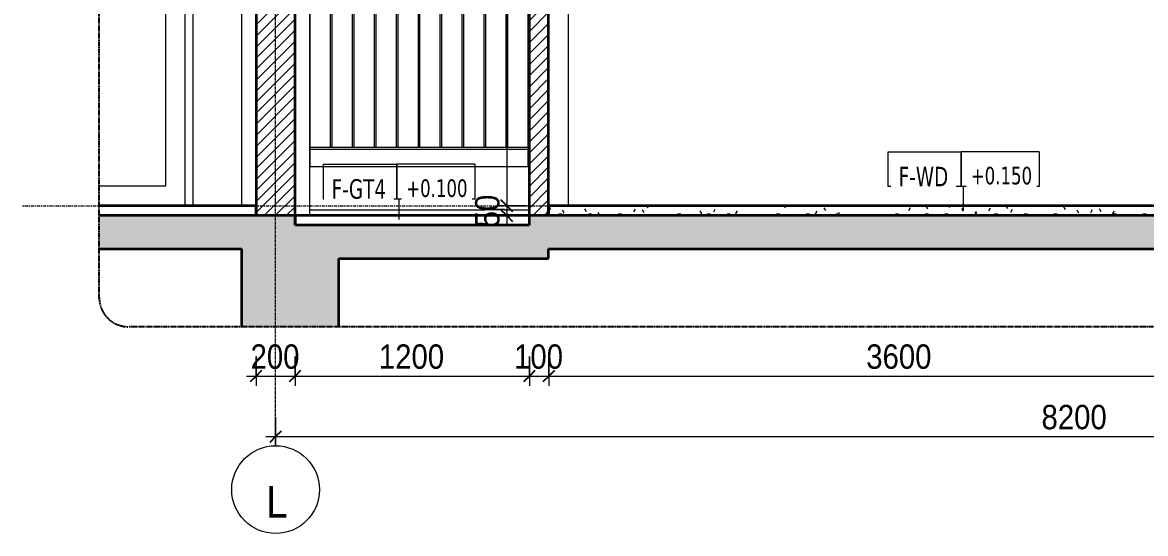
# Model space of a CAD drawing. Header units: millimetres. Extents: x 42054 to 236235, y 253 to 78637.
# Drawn here: x 121529 to 127290, y 520 to 3139 of the extents above; entities that cross this region are included whole.
import ezdxf

# ---------------------------------------------------------------- set-up
doc = ezdxf.new("R2010")
doc.units = ezdxf.units.MM
for name, pattern in [('Centre', [31.75, 6.35, -4.7625, 15.875, -4.7625]), ('Grid Line', [22.225, 12.7, -3.175, 3.175, -3.175]), ('Hidden', [7.14375, 4.7625, -2.38125])]:
    doc.linetypes.add(name, pattern=pattern)
for name, color, linetype, lineweight in [('0-5', 130, 'Continuous', 5), ('A-ANNO-DIMS', 211, 'Continuous', 9), ('A-ANNO-DIMS-50', 211, 'Continuous', 9), ('A-DETL-GENF', 92, 'Continuous', 18), ('A-DETL-GENF-4', 92, 'Hidden', 25), ('A-DETL-GENF-5', 9, 'Continuous', 18), ('A-DETL-MEDM', 33, 'Continuous', 35), ('A-DOOR', 31, 'Continuous', 18), ('A-DOOR-FRAM-1', 31, 'Continuous', 18), ('A-FLOR-FNSH-1', 250, 'Continuous', 35), ('A-FLOR-HRAL', 11, 'Continuous', 18), ('A-FLOR-HRAL-1', 7, 'Continuous', 18), ('A-FLOR-IDEN', 11, 'Continuous', 9), ('A-FLOR-LEVL-2', 51, 'Centre', 9), ('A-FLOR-PATT-1', 253, 'Continuous', 18), ('A-FLOR-PATT-3', 67, 'Continuous', 18), ('A-WALL', 113, 'Continuous', 18), ('A-WALL-2', 250, 'Continuous', 35), ('A-WALL-3', 7, 'Continuous', 18), ('A-WALL-PATT-1', 9, 'Continuous', 18), ('A-WALL-PATT-2', 111, 'Continuous', 18), ('M-EQPM', 50, 'Continuous', 18), ('M-EQPM-1', 7, 'Continuous', 18), ('S-COLS-8', 7, 'Continuous', 18), ('S-GRID-1', 1, 'Grid Line', 9), ('S-GRID-IDEN', 1, 'Continuous', 9)]:
    doc.layers.add(name, color=color, linetype=linetype, lineweight=lineweight)
doc.styles.add('Tahoma', font='tahoma.ttf', dxfattribs={"width": 0.8, "height": 100})
doc.styles.add('Tahoma_1', font='tahoma.ttf', dxfattribs={"width": 0.8, "height": 90})
doc.styles.add('Tahoma_B', font='tahomabd.ttf', dxfattribs={"height": 162.5})
doc.styles.add('UTM Avo', font='', dxfattribs={"width": 0.9, "height": 125})
doc.styles.get('UTM Avo').set_extended_font_data('UTM Avo')
doc.dimstyles.new('1_Dim_chi_tiet_2_5', dxfattribs={"dimscale": 304.8, "dimtxt": 124.912619, "dimasz": 0.19685, "dimexe": 0.164042, "dimexo": 0.0625, "dimgap": 0.016404, "dimtad": 1, "dimdec": 0, "dimrnd": 5, "dimzin": 0, "dimdsep": 46, "dimtxsty": 'UTM Avo', "dimblk1": 'OBLIQUE', "dimblk2": 'OBLIQUE', "dimsah": 1, "dimcen": 0.09, "dimdle": 0.164042, "dimazin": 0, "dimtfac": 1, "dimtdec": 4, "dimtix": 1, "dimtmove": 0, "dimatfit": 3, "dimfxl": 0.328084, "dimfxlon": 1, "dimtvp": 1, "dimtolj": 1, "dimtzin": 0, "dimarcsym": 2})
pattern_1 = [(50, (-63782, 15773.77), (364.368, -31.878), [38.1, -419.1]), (355, (-63782, 15773.77), (-70.486, 382.113), [30.48, -335.28]), (100.451, (-63751.62, 15771.12), (293.885, 350.233), [32.38, -356.18]), (46.184, (-63782, 15875.38), (542.158, -84.086), [57.15, -628.65]), (96.636, (-63736.8, 15868.37), (474.805, 494.855), [48.57, -534.27]), (351.184, (-63782, 15875.4), (474.81, 494.85), [45.72, -502.92]), (21, (-63731.2, 15849.98), (303.2285, -204.5305), [38.1, -419.1]), (326, (-63731.2, 15849.98), (123.604, 368.376), [30.48, -335.28]), (71.451, (-63705.92, 15832.93), (426.834, 163.843), [32.38, -356.18]), (37.5, (-63781.99, 15773.77), (6.1766, 169.1102), [3.353, -327.863, 3.353, -337.007, -336.55]), (37.5, (-63781.99, 15773.77), (6.1766, 169.1102), [-671.576, 3.353, -333.197]), (7.5, (-63781.99, 15773.77), (133.6389, 200.3615), [3.353, -190.703, 3.353, -320.243, -128.27]), (7.5, (-63781.99, 15773.77), (133.6389, 200.3615), [-517.652, 3.353, -124.917]), (327.5, (-63895.27, 15773.77), (271.1818, -11.4584), [3.353, -123.647, 3.353, -392.887, -525.78]), (327.5, (-63895.27, 15773.77), (271.1818, -11.4584), [-523.24, 3.353, -522.427]), (317.5, (-63946.07, 15773.77), (296.2585, 50.853), [3.353, -161.747, 3.353, -259.791, -373.38]), (317.5, (-63946.07, 15773.77), (296.2585, 50.853), [-428.244, 3.353, -370.027]), (45, (-63781.99, 15773.77), (-125.7236, 125.7236), []), (45, (-63781.99, 15964.27), (-125.7236, 125.7236), [])]

# ---------------------------------------------------------------- blocks, each defined once
blk = doc.blocks.new('NCV_TKTC_KET CAU_rvt-7-TKCS_CĂN HỘ LOẠI 1A - MẶT CẮT 6')
at = {"layer": 'A-FLOR-PATT-1'}
h = blk.add_hatch(dxfattribs=at)
h.set_pattern_fill('FP_13', color=256, style=0, pattern_type=2)
h.set_pattern_definition(pattern_1)
h.paths.add_polyline_path([(-69836.9, 2100), (-69835.3, 2100), (-69835.3, 2150), (-69836.9, 2150)])
h = blk.add_hatch(dxfattribs=at)
h.set_pattern_fill('FP_13', color=256, style=0, pattern_type=2)
h.set_pattern_definition(pattern_1)
h.paths.add_polyline_path([(-69836.9, 2100), (-69835.3, 2100), (-69835.3, 2150), (-69836.9, 2150)])
at = {"layer": 'A-FLOR-FNSH-1'}
for p, q in [((-69835.3, 2150), (-69836.9, 2150)), ((-69835.3, 2100), (-69835.3, 2150))]:
    blk.add_line(p, q, dxfattribs=at)
at = {"layer": 'S-COLS-8'}
for p, q in [((-70111.9, 4950), (-70111.9, 2200)), ((-69761.9, 2150), (-69761.9, 4950))]:
    blk.add_line(p, q, dxfattribs=at)
blk = doc.blocks.new('THU NUOC - THU NUOC-461820-TKCS_CĂN HỘ LOẠI 1A - MẶT CẮT 6')
at = {"layer": 'M-EQPM-1'}
for p, q in [((-68863.4, 5583.2), (-68763.4, 5583.2)), ((-68863.4, 5580), (-68863.4, 5583.2)), ((-68763.4, 5580), (-68863.4, 5580)), ((-68763.4, 5583.2), (-68763.4, 5580))]:
    blk.add_line(p, q, dxfattribs=at)
blk = doc.blocks.new('Railing - 10mm-457212-TKCS_CĂN HỘ LOẠI 1A - MẶT CẮT 6')
at = {"layer": 'A-FLOR-HRAL-1'}
for p, q in [((-68756.5, 3590), (-68756.5, 2500)), ((-68746.5, 2500), (-68746.5, 3590))]:
    blk.add_line(p, q, dxfattribs=at)
blk = doc.blocks.new('Railing - 50 x 10mm-457210-TKCS_CĂN HỘ LOẠI 1A - MẶT CẮT 6')
at = {"layer": 'A-FLOR-HRAL-1'}
for q in [(-68644, 2400), (-68636.9, 3590)]:
    blk.add_line((-68644, 3590), q, dxfattribs=at)
blk = doc.blocks.new('Railing - 50 x 10mm-V99-TKCS_CĂN HỘ LOẠI 1A - MẶT CẮT 6')
at = {"layer": 'A-FLOR-HRAL-1'}
for p in [(-69761.9, 3590), (-69759, 2400)]:
    blk.add_line(p, (-69759, 3590), dxfattribs=at)
blk = doc.blocks.new('Railing - Railing-641410-TKCS_CĂN HỘ LOẠI 1A - MẶT CẮT 6')
at = {"layer": 'A-FLOR-HRAL-1'}
for p, q in [((-69761.9, 2500), (-68639, 2500)), ((-69761.9, 2490), (-68639, 2490)), ((-68639, 2500), (-68639, 2490))]:
    blk.add_line(p, q, dxfattribs=at)
for name, p in [('Railing - 50 x 10mm-V99-TKCS_CĂN HỘ LOẠI 1A - MẶT CẮT 6', (0, 0)), ('Railing - 10mm-457212-TKCS_CĂN HỘ LOẠI 1A - MẶT CẮT 6', (-900, 0)), ('Railing - 10mm-457212-TKCS_CĂN HỘ LOẠI 1A - MẶT CẮT 6', (-787.5, 0)), ('Railing - 10mm-457212-TKCS_CĂN HỘ LOẠI 1A - MẶT CẮT 6', (-675, 0)), ('Railing - 10mm-457212-TKCS_CĂN HỘ LOẠI 1A - MẶT CẮT 6', (-562.5, 0)), ('Railing - 10mm-457212-TKCS_CĂN HỘ LOẠI 1A - MẶT CẮT 6', (-450, 0)), ('Railing - 10mm-457212-TKCS_CĂN HỘ LOẠI 1A - MẶT CẮT 6', (-337.5, 0)), ('Railing - 10mm-457212-TKCS_CĂN HỘ LOẠI 1A - MẶT CẮT 6', (-225, 0)), ('Railing - 10mm-457212-TKCS_CĂN HỘ LOẠI 1A - MẶT CẮT 6', (-112.5, 0)), ('Railing - 10mm-457212-TKCS_CĂN HỘ LOẠI 1A - MẶT CẮT 6', (0, 0)), ('Railing - 50 x 10mm-457210-TKCS_CĂN HỘ LOẠI 1A - MẶT CẮT 6', (0, 0))]:
    blk.add_blockref(name, p)
blk = doc.blocks.new('NCV_TKTC_TANG 1_rvt-6-TKCS_CĂN HỘ LOẠI 1A - MẶT CẮT 6')
at = {"layer": 'A-FLOR-PATT-3'}
h = blk.add_hatch(dxfattribs=at)
h.set_pattern_fill('FP_15', color=256, style=0, pattern_type=2)
h.set_pattern_definition([(0, (-63781.99, 15773.775), (203.2, 50.8), [16.764, -135.636, 16.764, -135.636, -812.8]), (0, (-63781.99, 15773.775), (203.2, 50.8), [-304.8, 16.764, -288.036, 16.764, -135.636, -355.6]), (0, (-63781.99, 15773.775), (203.2, 50.8), [-762, 16.764, -84.836, 16.764, -237.236]), (120, (-63705.79, 15799.175), (-145.59409, 150.57636), [16.764, -135.636, 16.764, -948.436]), (120, (-63705.79, 15799.175), (-145.59409, 150.57636), [-169.164, -135.636, 16.764, -288.036, -508]), (120, (-63705.79, 15799.175), (-145.59409, 150.57636), [-609.6, 16.764, -135.636, 16.764, -338.836]), (120, (-63705.79, 15799.175), (-145.59409, 150.57636), [-778.764, -84.836, 16.764, -237.236]), (240, (-63680.39, 15900.775), (-57.60591, -201.37636), [16.764, -135.636, 16.764, -948.436]), (240, (-63680.39, 15900.775), (-57.60591, -201.37636), [-169.164, -135.636, 16.764, -288.036, -508]), (240, (-63680.39, 15900.775), (-57.60591, -201.37636), [-609.6, 16.764, -135.636, 16.764, -338.836]), (240, (-63680.39, 15900.775), (-57.60591, -201.37636), [-778.764, -84.836, 16.764, -237.236])])
h.paths.add_polyline_path([(-64936.9, 2150), (-64936.9, 2200), (-68536.9, 2200), (-68536.9, 2150), (-65032.2, 2150)])
at = {"layer": 'A-WALL-PATT-1'}
h = blk.add_hatch(dxfattribs=at)
h.set_pattern_fill('FP_14', color=256, style=0, pattern_type=2)
h.set_pattern_definition([(45, (-63781.988, 15773.775), (-28.28427, 28.28427), [])])
h.paths.add_polyline_path([(-68635.3, 2150), (-68536.9, 2150), (-68536.9, 5335), (-68635.3, 5335), (-68635.3, 5330.8), (-68636.9, 5330), (-68636.9, 2150)])
at = {"layer": 'A-FLOR-FNSH-1'}
for p, q in [((-70036.9, 2200), (-70841.9, 2200)), ((-70036.9, 2150), (-70036.9, 2200)), ((-64936.9, 2200), (-68536.9, 2200)), ((-68536.9, 2200), (-68536.9, 2150)), ((-68636.9, 2150), (-69836.9, 2150))]:
    blk.add_line(p, q, dxfattribs=at)
at = {"layer": 'A-WALL-2'}
for p, q in [((-68636.9, 5330), (-68636.9, 2150)), ((-68536.9, 2150), (-68536.9, 5335))]:
    blk.add_line(p, q, dxfattribs=at)
at = {"layer": 'A-WALL-3'}
for p, q in [((-68636.9, 2400), (-69761.9, 2400)), ((-69761.9, 2180), (-68863.4, 2180)), ((-68763.4, 2180), (-68636.9, 2180))]:
    blk.add_line(p, q, dxfattribs=at)
at = {"layer": 'A-FLOR-HRAL'}
blk.add_blockref('Railing - Railing-641410-TKCS_CĂN HỘ LOẠI 1A - MẶT CẮT 6', (0, 0), dxfattribs=at)
at = {"layer": 'M-EQPM'}
blk.add_blockref('THU NUOC - THU NUOC-461820-TKCS_CĂN HỘ LOẠI 1A - MẶT CẮT 6', (0, -3400), dxfattribs=at)
blk = doc.blocks.new('DEG_02-DEG_03 - DEG_02-2500x2400mm-CỬA ĐI 02 CÁNH TRƯỢT-V103-TKCS_CĂN HỘ LOẠI 1A - MẶT CẮT 6')
at = {"layer": 'A-DOOR'}
for p, q in [((-70841.9, 4460), (-70501.9, 4460)), ((-70501.9, 4460), (-70501.9, 2300)), ((-70501.9, 2300), (-70841.9, 2300))]:
    blk.add_line(p, q, dxfattribs=at)
at = {"layer": 'A-DOOR', "flags": 128}
blk.add_lwpolyline([(-70450.4, 3408.7), (-70451.1, 3408.7), (-70452.5, 3408.7), (-70453.4, 3408.7), (-70453.4, 3408.7)], dxfattribs=at)
at = {"layer": 'A-DOOR'}
for centre, radius, start, end in [((-70451.9, 3400), 20, 0, 180), ((-70451.9, 3400), 20, 180, 240), ((-70453.4, 3399.2), 9.45, 90, 180), ((-70298.1, 3399.2), 164.8, 180, 199.13397), ((-70450.4, 3399.2), 9.45, 0, 90), ((-70605.7, 3399.2), 164.8, 340.86603, 0), ((-70451.9, 3400), 20, 300, 0), ((-70451.5, 3346), 2.34, 199.13397, 261.03098), ((-70452.3, 3346), 2.34, 278.96902, 340.86603)]:
    blk.add_arc(centre, radius, start, end, dxfattribs=at)
at = {"layer": 'A-DOOR-FRAM-1'}
for p, q in [((-70841.9, 4560), (-70401.9, 4560)), ((-70401.9, 4560), (-70401.9, 2200))]:
    blk.add_line(p, q, dxfattribs=at)
blk = doc.blocks.new('BORDER VIEW - BORDER VIEW-3683200-TKCS_CĂN HỘ LOẠI 1A - MẶT CẮT 6')
at = {"layer": 'A-DETL-GENF-4'}
for p, q in [((-70841.9, 1730), (-70841.9, 5951.8)), ((-61104.4, 1580), (-70691.9, 1580))]:
    blk.add_line(p, q, dxfattribs=at)
blk.add_arc((-70691.9, 1730), 150, 180, 270, dxfattribs=at)
blk = doc.blocks.new('Grid - M_Grid Head - Circle-353313-TKCS_CĂN HỘ LOẠI 1A - MẶT CẮT 6')
at = {"layer": 'S-GRID-IDEN'}
blk.add_circle((-61736.9, 745.3), 225, dxfattribs=at)
blk = doc.blocks.new('DIMBLOCK103-TKCS_CĂN HỘ LOẠI 1A - MẶT CẮT 6')
at = {"layer": 'A-ANNO-DIMS-50'}
for p, q in [((122827.7, 1117.2), (122827.7, 967.2)), ((122827.7, 1017.2), (122827.7, 1117.2)), ((131027.7, 1117.2), (131027.7, 967.2)), ((131027.7, 1017.2), (131027.7, 1117.2)), ((122777.7, 1017.2), (131077.7, 1017.2))]:
    blk.add_line(p, q, dxfattribs=at)
at = {"layer": 'A-ANNO-DIMS-50', "lineweight": 25}
for p, q in [((122827.7, 1017.2), (122857.7, 1047.2)), ((131027.7, 1017.2), (131057.7, 1047.2)), ((122827.7, 1017.2), (122797.7, 987.2)), ((131027.7, 1017.2), (130997.7, 987.2))]:
    blk.add_line(p, q, dxfattribs=at)
at = {"layer": 'A-ANNO-DIMS-50', "color": 0, "insert": (126756.5, 1179.6), "char_height": 125, "width": 410.824, "attachment_point": 1, "line_spacing_factor": 1.110334, "style": 'UTM Avo'}
blk.add_mtext('8200', dxfattribs=at)
blk = doc.blocks.new('_Oblique')
at = {"color": 0, "linetype": 'ByBlock', "lineweight": -2}
blk.add_line((-0.5, -0.5), (0.5, 0.5), dxfattribs=at)
blk = doc.blocks.new('DIMBLOCK105-TKCS_CĂN HỘ LOẠI 1A - MẶT CẮT 6')
at = {"layer": 'A-ANNO-DIMS-50'}
for p, q in [((122727.7, 1427.2), (122727.7, 1277.2)), ((122727.7, 1327.2), (122727.7, 1427.2)), ((122927.7, 1427.2), (122927.7, 1277.2)), ((122927.7, 1327.2), (122927.7, 1427.2)), ((122677.7, 1327.2), (122927.7, 1327.2))]:
    blk.add_line(p, q, dxfattribs=at)
at = {"layer": 'A-ANNO-DIMS-50', "lineweight": 25}
for p, q in [((122727.7, 1327.2), (122697.7, 1297.2)), ((122727.7, 1327.2), (122757.7, 1357.2)), ((122927.7, 1327.2), (122897.7, 1297.2)), ((122927.7, 1327.2), (122957.7, 1357.2))]:
    blk.add_line(p, q, dxfattribs=at)
at = {"layer": 'A-ANNO-DIMS-50', "color": 0, "insert": (122699.3, 1489.6), "char_height": 125, "width": 308.118, "attachment_point": 1, "line_spacing_factor": 1.110334, "style": 'UTM Avo'}
blk.add_mtext('200', dxfattribs=at)
blk = doc.blocks.new('DIMBLOCK106-TKCS_CĂN HỘ LOẠI 1A - MẶT CẮT 6')
at = {"layer": 'A-ANNO-DIMS-50'}
for p, q in [((122927.7, 1427.2), (122927.7, 1277.2)), ((122927.7, 1327.2), (122927.7, 1427.2)), ((124129.3, 1427.2), (124129.3, 1277.2)), ((124129.3, 1327.2), (124129.3, 1427.2)), ((122927.7, 1327.2), (124129.3, 1327.2))]:
    blk.add_line(p, q, dxfattribs=at)
at = {"layer": 'A-ANNO-DIMS-50', "lineweight": 25}
for p, q in [((122927.7, 1327.2), (122897.7, 1297.2)), ((122927.7, 1327.2), (122957.7, 1357.2)), ((124129.3, 1327.2), (124099.3, 1297.2)), ((124129.3, 1327.2), (124159.3, 1357.2))]:
    blk.add_line(p, q, dxfattribs=at)
at = {"layer": 'A-ANNO-DIMS-50', "color": 0, "insert": (123357.4, 1489.6), "char_height": 125, "width": 410.824, "attachment_point": 1, "line_spacing_factor": 1.110334, "style": 'UTM Avo'}
blk.add_mtext('1200', dxfattribs=at)
blk = doc.blocks.new('DIMBLOCK107-TKCS_CĂN HỘ LOẠI 1A - MẶT CẮT 6')
at = {"layer": 'A-ANNO-DIMS-50'}
for p, q in [((124129.3, 1427.2), (124129.3, 1277.2)), ((124129.3, 1327.2), (124129.3, 1427.2)), ((124229.3, 1427.2), (124229.3, 1277.2)), ((124229.3, 1327.2), (124229.3, 1427.2)), ((124129.3, 1327.2), (124229.3, 1327.2))]:
    blk.add_line(p, q, dxfattribs=at)
at = {"layer": 'A-ANNO-DIMS-50', "lineweight": 25}
for p, q in [((124129.3, 1327.2), (124099.3, 1297.2)), ((124129.3, 1327.2), (124159.3, 1357.2)), ((124229.3, 1327.2), (124199.3, 1297.2)), ((124229.3, 1327.2), (124259.3, 1357.2))]:
    blk.add_line(p, q, dxfattribs=at)
at = {"layer": 'A-ANNO-DIMS-50', "color": 0, "insert": (124051, 1489.6), "char_height": 125, "width": 308.118, "attachment_point": 1, "line_spacing_factor": 1.110334, "style": 'UTM Avo'}
blk.add_mtext('100', dxfattribs=at)
blk = doc.blocks.new('DIMBLOCK108-TKCS_CĂN HỘ LOẠI 1A - MẶT CẮT 6')
at = {"layer": 'A-ANNO-DIMS-50'}
for p, q in [((124229.3, 1427.2), (124229.3, 1277.2)), ((124229.3, 1327.2), (124229.3, 1427.2)), ((127827.7, 1427.2), (127827.7, 1277.2)), ((127827.7, 1327.2), (127827.7, 1427.2)), ((124229.3, 1327.2), (127827.7, 1327.2))]:
    blk.add_line(p, q, dxfattribs=at)
at = {"layer": 'A-ANNO-DIMS-50', "lineweight": 25}
for p, q in [((124229.3, 1327.2), (124199.3, 1297.2)), ((124229.3, 1327.2), (124259.3, 1357.2)), ((127827.7, 1327.2), (127797.7, 1297.2)), ((127827.7, 1327.2), (127857.7, 1357.2))]:
    blk.add_line(p, q, dxfattribs=at)
at = {"layer": 'A-ANNO-DIMS-50', "color": 0, "insert": (125857.4, 1489.6), "char_height": 125, "width": 410.824, "attachment_point": 1, "line_spacing_factor": 1.110334, "style": 'UTM Avo'}
blk.add_mtext('3600', dxfattribs=at)
blk = doc.blocks.new('TAG SAN - TTG - TAG FFL-4075299-TKCS_CĂN HỘ LOẠI 1A - MẶT CẮT 6')
at = {"layer": 'A-FLOR-IDEN'}
for p, q in [((-66795.5, 2298), (-66795.5, 2476.8)), ((-66795.5, 2476.8), (-66419.5, 2476.8)), ((-66419.5, 2476.8), (-66419.5, 2298)), ((-66019.5, 2476.8), (-66419.5, 2476.8)), ((-66419.5, 2298), (-66419.5, 2476.8)), ((-66019.5, 2476.8), (-66019.5, 2298)), ((-66419.5, 2298), (-66795.5, 2298)), ((-66019.5, 2298), (-66419.5, 2298))]:
    blk.add_line(p, q, dxfattribs=at)
blk = doc.blocks.new('DIMBLOCK114-TKCS_CĂN HỘ LOẠI 1A - MẶT CẮT 6')
at = {"layer": 'A-ANNO-DIMS-50', "lineweight": 25}
for p, q in [((124013.4, 5330), (123983.4, 5360)), ((124013.4, 5330), (124043.4, 5300)), ((124013.4, 2200), (123983.4, 2230)), ((124013.4, 2200), (124043.4, 2170))]:
    blk.add_line(p, q, dxfattribs=at)
at = {"layer": 'A-ANNO-DIMS-50'}
for p, q in [((124013.4, 5380), (124013.4, 2200)), ((124113.4, 5330), (123963.4, 5330)), ((124013.4, 5330), (124113.4, 5330)), ((124113.4, 2200), (123963.4, 2200)), ((124013.4, 2200), (124113.4, 2200))]:
    blk.add_line(p, q, dxfattribs=at)
at = {"layer": 'A-ANNO-DIMS-50', "color": 0, "insert": (123851, 3593.8), "char_height": 125, "width": 410.824, "attachment_point": 1, "rotation": 90, "line_spacing_factor": 1.110334, "style": 'UTM Avo'}
blk.add_mtext('3130', dxfattribs=at)
blk = doc.blocks.new('DIMBLOCK115-TKCS_CĂN HỘ LOẠI 1A - MẶT CẮT 6')
at = {"layer": 'A-ANNO-DIMS-50'}
for p, q in [((124113.4, 2200), (123963.4, 2200)), ((124013.4, 2200), (124013.4, 2100)), ((124013.4, 2200), (124113.4, 2200)), ((124113.4, 2150), (123963.4, 2150)), ((124013.4, 2150), (124113.4, 2150))]:
    blk.add_line(p, q, dxfattribs=at)
at = {"layer": 'A-ANNO-DIMS-50', "lineweight": 25}
for p, q in [((124013.4, 2200), (123983.4, 2230)), ((124013.4, 2200), (124043.4, 2170)), ((124013.4, 2150), (123983.4, 2180)), ((124013.4, 2150), (124043.4, 2120))]:
    blk.add_line(p, q, dxfattribs=at)
at = {"layer": 'A-ANNO-DIMS-50', "color": 0, "insert": (123851, 2089.4), "char_height": 125, "width": 205.412, "attachment_point": 1, "rotation": 90, "line_spacing_factor": 1.110334, "style": 'UTM Avo'}
blk.add_mtext('50', dxfattribs=at)

msp = doc.modelspace()

# ---------------------------------------------------------------- hatches: boundary and pattern name
at = {"layer": 'A-DETL-GENF-5'}
h = msp.add_hatch(dxfattribs=at)
h.set_pattern_fill('FP_13', color=256, style=0, pattern_type=2)
h.set_pattern_definition([(50, (128982.67, 15773.77), (364.368, -31.8783), [38.1, -419.1]), (355, (128982.67, 15773.77), (-70.486, 382.113), [30.48, -335.28]), (100.451, (129013.03, 15771.12), (293.885, 350.233), [32.38, -356.18]), (46.184, (128982.67, 15875.38), (542.158, -84.086), [57.15, -628.65]), (96.636, (129027.85, 15868.37), (474.805, 494.855), [48.57, -534.27]), (351.184, (128982.67, 15875.4), (474.81, 494.85), [45.72, -502.92]), (21, (129033.47, 15849.98), (303.2285, -204.5305), [38.1, -419.1]), (326, (129033.47, 15849.98), (123.604, 368.376), [30.48, -335.28]), (71.451, (129058.74, 15832.93), (426.834, 163.843), [32.38, -356.18]), (37.5, (128982.67, 15773.77), (6.1766, 169.1102), [3.353, -327.863, 3.353, -337.007, -336.55]), (37.5, (128982.67, 15773.77), (6.1766, 169.1102), [-671.576, 3.353, -333.197]), (7.5, (128982.67, 15773.77), (133.6389, 200.3615), [3.353, -190.703, 3.353, -320.243, -128.27]), (7.5, (128982.67, 15773.77), (133.6389, 200.3615), [-517.652, 3.353, -124.917]), (327.5, (128869.38, 15773.77), (271.1818, -11.4584), [3.353, -123.647, 3.353, -392.887, -525.78]), (327.5, (128869.38, 15773.77), (271.1818, -11.4584), [-523.24, 3.353, -522.427]), (317.5, (128818.58, 15773.77), (296.2585, 50.853), [3.353, -161.747, 3.353, -259.791, -373.38]), (317.5, (128818.58, 15773.77), (296.2585, 50.853), [-428.244, 3.353, -370.027]), (45, (128982.67, 15773.77), (-125.7236, 125.7236), []), (45, (128982.67, 15964.27), (-125.7236, 125.7236), [])])
h.paths.add_polyline_path([(131233.2, 1580), (131233.2, 1930), (131810.2, 1930), (131810.2, 2100), (131129.3, 2100), (131129.3, 2150), (124127.7, 2150), (124127.7, 2100), (122927.7, 2100), (122927.7, 2150), (121922.7, 2150), (121922.7, 1980), (122652.7, 1980), (122652.7, 1580), (123152.7, 1580), (123152.7, 1930), (124227.7, 1930), (124227.7, 1980), (127732.4, 1980), (127732.4, 1750), (127932.7, 1750), (127932.7, 1980), (130833.2, 1980), (130833.2, 1580), (131183.2, 1580)])
at = {"layer": 'A-WALL-PATT-2'}
h = msp.add_hatch(dxfattribs=at)
h.set_pattern_fill('FP_14', color=256, style=0, pattern_type=2)
h.set_pattern_definition([(45, (128982.67, 15773.775), (-28.28427, 28.28427), [])])
h.paths.add_polyline_path([(122927.7, 2150), (122927.7, 4951.3), (122727.7, 4951.3), (122727.7, 2150)])

# ---------------------------------------------------------------- linework, layer by layer
at = {"layer": 'A-DETL-MEDM'}
for p, q in [((122927.7, 2150), (121922.7, 2150)), ((122927.7, 2100), (122927.7, 2150)), ((131129.3, 2150), (124127.7, 2150)), ((124127.7, 2150), (124127.7, 2100)), ((124127.7, 2100), (122927.7, 2100)), ((121922.7, 1980), (122652.7, 1980)), ((122652.7, 1980), (122652.7, 1580)), ((124227.7, 1930), (124227.7, 1980)), ((124227.7, 1980), (127732.4, 1980)), ((123152.7, 1580), (123152.7, 1930)), ((123152.7, 1930), (124227.7, 1930))]:
    msp.add_line(p, q, dxfattribs=at)
at = {"layer": 'A-FLOR-IDEN'}
for p, q in [((126357.2, 2174.9), (126357.2, 2298)), ((123461.2, 2129.7), (123461.2, 2233.6))]:
    msp.add_line(p, q, dxfattribs=at)
at = {"layer": 'A-FLOR-LEVL-2'}
msp.add_line((121529.2, 2200), (132451.1, 2200), dxfattribs=at)
at = {"layer": 'A-WALL'}
for p, q in [((124329.3, 4950), (124329.3, 2200)), ((122402.8, 4600), (122402.8, 2200))]:
    msp.add_line(p, q, dxfattribs=at)
at = {"layer": 'A-WALL-2'}
for p, q in [((122727.7, 4951.3), (122727.7, 2150)), ((122927.7, 2150), (122927.7, 4951.3))]:
    msp.add_line(p, q, dxfattribs=at)
at = {"layer": 'S-GRID-1'}
for p, q in [((122827.7, 2220.3), (122827.7, 5336.3)), ((122827.7, 970.3), (122827.7, 2220.3))]:
    msp.add_line(p, q, dxfattribs=at)

# ---------------------------------------------------------------- block references
at = {"layer": '0-5'}
for name in ['NCV_TKTC_KET CAU_rvt-7-TKCS_CĂN HỘ LOẠI 1A - MẶT CẮT 6', 'NCV_TKTC_TANG 1_rvt-6-TKCS_CĂN HỘ LOẠI 1A - MẶT CẮT 6']:
    msp.add_blockref(name, (192764.7, 0), dxfattribs=at)
at = {"layer": 'A-DETL-GENF'}
msp.add_blockref('BORDER VIEW - BORDER VIEW-3683200-TKCS_CĂN HỘ LOẠI 1A - MẶT CẮT 6', (192764.7, 0), dxfattribs=at)
at = {"layer": 'A-DOOR'}
msp.add_blockref('DEG_02-DEG_03 - DEG_02-2500x2400mm-CỬA ĐI 02 CÁNH TRƯỢT-V103-TKCS_CĂN HỘ LOẠI 1A - MẶT CẮT 6', (192764.7, 0), dxfattribs=at)
at = {"layer": 'A-FLOR-IDEN'}
for p in [(192764.7, 0), (189868.7, -64.4)]:
    msp.add_blockref('TAG SAN - TTG - TAG FFL-4075299-TKCS_CĂN HỘ LOẠI 1A - MẶT CẮT 6', p, dxfattribs=at)
at = {"layer": 'S-GRID-IDEN'}
msp.add_blockref('Grid - M_Grid Head - Circle-353313-TKCS_CĂN HỘ LOẠI 1A - MẶT CẮT 6', (184564.7, 0), dxfattribs=at)

# ---------------------------------------------------------------- dimensions: what is measured, and where the dimension line sits
at = {"layer": 'A-ANNO-DIMS'}
for base, p1, p2, override, picture, middle in [((122927.7, 1327.2), (122727.7, 1427.2), (122927.7, 1427.2), {"dimpost": '<>', "dimfxl": 200}, 'DIMBLOCK105-TKCS_CĂN HỘ LOẠI 1A - MẶT CẮT 6', (122827.7, 1396.9)), ((124129.3, 1327.2), (122927.7, 1427.2), (124129.3, 1427.2), {"dimpost": '<>', "dimfxl": 1201.625653}, 'DIMBLOCK106-TKCS_CĂN HỘ LOẠI 1A - MẶT CẮT 6', (123528.5, 1396.9)), ((124229.3, 1327.2), (124129.3, 1427.2), (124229.3, 1427.2), {"dimpost": '<>', "dimfxl": 100}, 'DIMBLOCK107-TKCS_CĂN HỘ LOẠI 1A - MẶT CẮT 6', (124179.3, 1396.9)), ((127827.7, 1327.2), (124229.3, 1427.2), (127827.7, 1427.2), {"dimpost": '<>', "dimfxl": 3598.374347}, 'DIMBLOCK108-TKCS_CĂN HỘ LOẠI 1A - MẶT CẮT 6', (126028.5, 1396.9)), ((131027.7, 1017.2), (122827.7, 1117.2), (131027.7, 1117.2), {"dimpost": '<>', "dimfxl": 8200}, 'DIMBLOCK103-TKCS_CĂN HỘ LOẠI 1A - MẶT CẮT 6', (126927.7, 1086.9))]:
    dim = msp.add_linear_dim(base=base, p1=p1, p2=p2, dimstyle='1_Dim_chi_tiet_2_5', override=override, dxfattribs=at)
    dim.commit()
    dim.dimension.update_dxf_attribs({"geometry": picture, "text_midpoint": middle})

# ---------------------------------------------------------------- next in the draw order: texts
at = {"layer": 'A-FLOR-IDEN', "attachment_point": 5, "line_spacing_factor": 0.996129, "bg_fill": 3, "box_fill_scale": 1.25, "bg_fill_color": 256, "bg_fill_true_color": 13158600, "bg_fill_transparency": 0}
for s, insert, char_height, width, style in [('\\pt4,8,12,16,20,24,28,32,36,40,44,48,52,56,60,64,68,72,76,80,84,88,92,96,100,104,108,112,116,120,124,128;F-WD', (126150.8, 2349.7), 100, 283.2, 'Tahoma'), ('\\pt3.9996,8.0001,11.9997,16.0002,19.9998,24.0003,27.9999,32.0004,36,39.9996,44.0001,47.9997,52.0002,55.9998,60.0003,63.9999,68.0004,72,75.9996,80.0001,83.9997,88.0002,91.9998,96.0003,99.9999,104.0004,108,111.9996,116.0001,119.9997,124.0002,127.9998;+0.150', (126551, 2353.8), 90, 314.8, 'Tahoma_1'), ('\\pt4,8,12,16,20,24,28,32,36,40,44,48,52,56,60,64,68,72,76,80,84,88,92,96,100,104,108,112,116,120,124,128;F-GT4', (123254.8, 2285.3), 100, 306.8, 'Tahoma'), ('\\pt3.9996,8.0001,11.9997,16.0002,19.9998,24.0003,27.9999,32.0004,36,39.9996,44.0001,47.9997,52.0002,55.9998,60.0003,63.9999,68.0004,72,75.9996,80.0001,83.9997,88.0002,91.9998,96.0003,99.9999,104.0004,108,111.9996,116.0001,119.9997,124.0002,127.9998;+0.100', (123655, 2289.4), 90, 314.8, 'Tahoma_1')]:
    msp.add_mtext(s, dxfattribs=dict(at, insert=insert, char_height=char_height, width=width, style=style))
at = {"layer": 'S-GRID-IDEN', "insert": (122829.8, 682.9), "char_height": 162.5, "width": 129, "attachment_point": 5, "line_spacing_factor": 0.996129, "style": 'Tahoma_B', "bg_fill": 3, "box_fill_scale": 1.25, "bg_fill_color": 256, "bg_fill_true_color": 13158600, "bg_fill_transparency": 0}
msp.add_mtext('\\pt634.99962,1269.99925,1905.0005,2540.00013,3174.99975,3809.99937,4445.00062,5080.00025,5714.99987,6349.9995,6985.00075,7620.00037,8255,8889.99962,9524.99925,10160.0005,10795.00013,11429.99975,12064.99938,12700.00063,13335.00025,13969.99988,14604.9995,15240.00075,15875.00038,16510,17144.99963,17779.99925,18415.0005,19050.00013,19684.99975,20319.99938;L', dxfattribs=at)

# ---------------------------------------------------------------- next in the draw order: dimensions: what is measured, and where the dimension line sits
at = {"layer": 'A-ANNO-DIMS'}
for base, p1, p2, override, picture, middle in [((124013.4, 2200), (124113.4, 5330), (124113.4, 2200), {"dimpost": '<>', "dimfxl": 3130}, 'DIMBLOCK114-TKCS_CĂN HỘ LOẠI 1A - MẶT CẮT 6', (123943.7, 3765)), ((124013.4, 2150), (124113.4, 2200), (124113.4, 2150), {"dimpost": '<>', "dimfxl": 50}, 'DIMBLOCK115-TKCS_CĂN HỘ LOẠI 1A - MẶT CẮT 6', (123943.7, 2175))]:
    dim = msp.add_linear_dim(base=base, p1=p1, p2=p2, angle=90, dimstyle='1_Dim_chi_tiet_2_5', override=override, dxfattribs=at)
    dim.commit()
    dim.dimension.update_dxf_attribs({"geometry": picture, "text_midpoint": middle})

doc.saveas('drawing.dxf')
